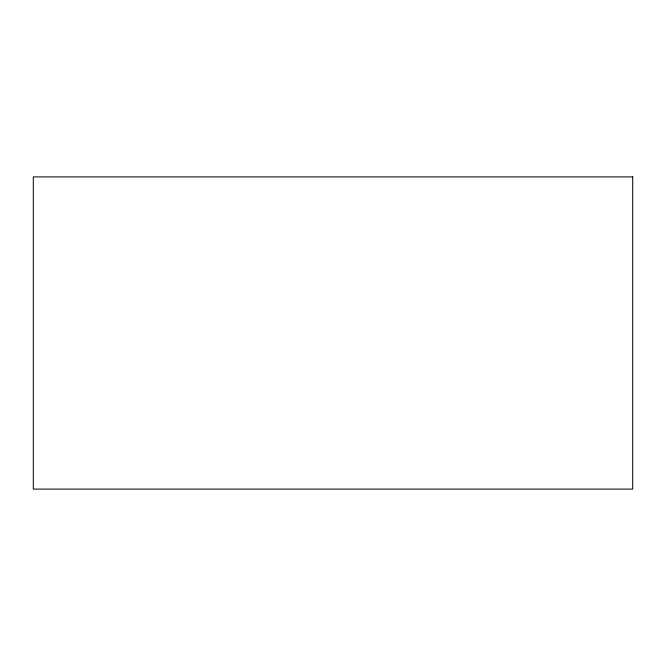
<?xml version="1.0" encoding="UTF-8"?>
<svg xmlns="http://www.w3.org/2000/svg" width="666" height="666" viewBox="0 0 666 666"><rect width="100%" height="100%" fill="white"/><g stroke="black" fill="none" stroke-linecap="round" stroke-linejoin="round"><path stroke-width="1" d="M632.7 176.906L33.3 176.906L33.3 489.094L632.7 489.094L632.7 176.906"/></g></svg>
